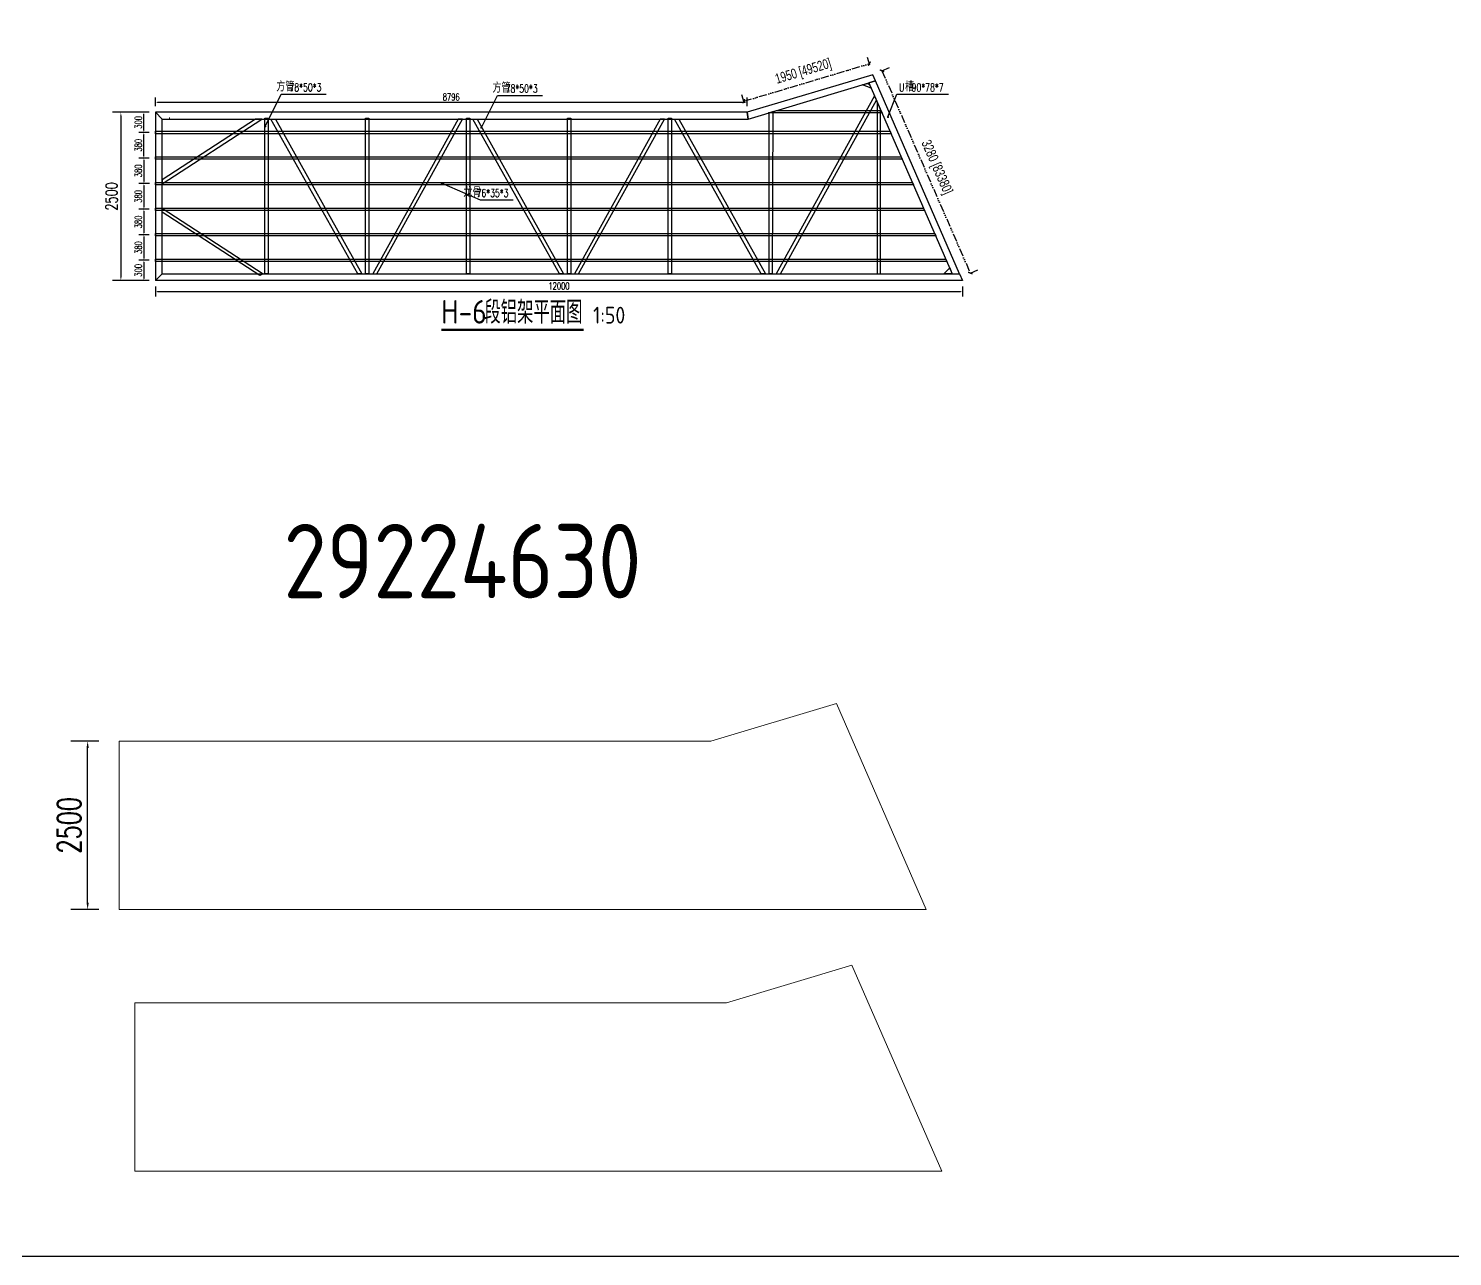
# Model space of a CAD drawing. Extents: x -89702 to 926017, y -610001 to -56924.
# Drawn here: x 115916 to 137086, y -610001 to -591745 of the extents above; entities that cross this region are included whole.
import ezdxf

# ---------------------------------------------------------------- set-up
doc = ezdxf.new("R2010")
doc.units = 0
doc.header["$LTSCALE"] = 10
doc.header["$MEASUREMENT"] = 0
doc.linetypes.add('ACAD_ISO14W100', pattern=[24, 12, -3, 0, -3, 0, -3, 0, -3])
for name, color, linetype in [('DIM_LEAD', 3, 'Continuous'), ('DIM_SYMB', 3, 'Continuous'), ('L-构造线', 6, 'Continuous'), ('PUB_DIM', 3, 'Continuous'), ('PUB_TEXT', 7, 'Continuous'), ('W-STEEL_FRAME钢架', 3, 'Continuous'), ('W-STEEL_KEEL钢龙骨', 5, 'Continuous')]:
    doc.layers.add(name, color=color, linetype=linetype)
doc.layers.add('文字标注', color=7, linetype='Continuous', lineweight=18)
doc.styles.add('_TCH_DIM', font='SIMPLEX', dxfattribs={"bigfont": 'GBCBIG'})
doc.styles.add('_TCH_DIM_T3', font='arial.ttf', dxfattribs={"width": 0.705882})
doc.styles.get("Standard").update_dxf_attribs({"font": 'gbenor.shx', "bigfont": 'gbcbig.shx'})
doc.styles.add('STANDARD_T3', font='simplex.shx', dxfattribs={"width": 0.7, "bigfont": 'gbcbig.shx'})
doc.dimstyles.new('_TCH_ARCH&&50', dxfattribs={"dimtxt": 148.75, "dimasz": 50, "dimexe": 125, "dimexo": 150, "dimgap": 63.125, "dimtad": 1, "dimdec": 0, "dimrnd": 10, "dimzin": 0, "dimdsep": 46, "dimtxsty": '_TCH_DIM_T3', "dimblk": 'ARCHTICK', "dimcen": 0.09, "dimclrt": 7, "dimadec": 0, "dimazin": 2, "dimtfac": 1, "dimtdec": 0, "dimtix": 1, "dimtmove": 2, "dimatfit": 3, "dimfxl": 0, "dimtolj": 1, "dimtzin": 0, "dimarcsym": 0})
doc.dimstyles.new('W&&100', dxfattribs={"dimtxt": 350, "dimasz": 100, "dimexe": 250, "dimexo": 300, "dimgap": 100, "dimtad": 1, "dimdec": 0, "dimzin": 0, "dimdsep": 46, "dimtxsty": 'STANDARD_T3', "dimcen": 0.09, "dimclrd": 1, "dimclre": 1, "dimclrt": 7, "dimazin": 2, "dimtfac": 1, "dimtdec": 0, "dimtix": 1, "dimtmove": 2, "dimatfit": 3, "dimfxl": 0, "dimtolj": 1, "dimtzin": 0, "dimarcsym": 0})
doc.dimstyles.new('W&&30', dxfattribs={"dimtxt": 105, "dimasz": 30, "dimexe": 75, "dimexo": 90, "dimgap": 30, "dimtad": 1, "dimdec": 0, "dimzin": 0, "dimdsep": 46, "dimtxsty": 'STANDARD_T3', "dimcen": 0.09, "dimclrd": 1, "dimclre": 1, "dimclrt": 7, "dimazin": 2, "dimtfac": 1, "dimtdec": 0, "dimtix": 1, "dimtmove": 2, "dimatfit": 3, "dimfxl": 0, "dimtolj": 1, "dimtzin": 0, "dimarcsym": 0})
doc.dimstyles.new('W&&50', dxfattribs={"dimtxt": 175, "dimasz": 50, "dimexe": 125, "dimexo": 150, "dimgap": 50, "dimtad": 1, "dimdec": 0, "dimzin": 0, "dimdsep": 46, "dimtxsty": 'STANDARD_T3', "dimcen": 0.09, "dimclrd": 1, "dimclre": 1, "dimclrt": 7, "dimazin": 2, "dimtfac": 1, "dimtdec": 0, "dimtix": 1, "dimtmove": 2, "dimatfit": 3, "dimfxl": 0, "dimtolj": 1, "dimtzin": 0, "dimarcsym": 0})

# ---------------------------------------------------------------- blocks, each defined once
blk = doc.blocks.new('*U841')
at = {"color": 1}
blk.add_lwpolyline([(-25, 1156.5), (25, 1156.5), (25, -1156.5), (-25, -1156.5)], close=True, dxfattribs=at)
blk = doc.blocks.new('*U842')
at = {"layer": 'W-STEEL_FRAME钢架', "color": 0, "linetype": 'ByBlock', "lineweight": -2, "transparency": 16777216}
for p in [(0, 0), (1500, 0), (3000, 0), (4500, 0), (6000, 0)]:
    blk.add_blockref('*U841', p, dxfattribs=at)
blk = doc.blocks.new('*D860')
at = {"layer": 'Defpoints', "color": 0, "transparency": 16777216}
for p in [(117802, -592846), (117802, -592991), (126598, -592991)]:
    blk.add_point(p, dxfattribs=at)
at = {"layer": 'W-STEEL_FRAME钢架', "color": 1, "lineweight": -2, "transparency": 16777216}
for p, q in [((117802, -592901), (117802, -592771)), ((126598, -592901), (126598, -592771)), ((126568, -592846), (117832, -592846))]:
    blk.add_line(p, q, dxfattribs=at)
at = {"layer": 'W-STEEL_FRAME钢架', "color": 1, "transparency": 16777216}
for points in [[(117832, -592841), (117832, -592851), (117802, -592846)], [(126568, -592841), (126568, -592851), (126598, -592846)]]:
    blk.add_solid(points, dxfattribs=at)
at = {"layer": 'W-STEEL_FRAME钢架', "color": 7, "transparency": 16777216, "insert": (122200, -592763), "char_height": 105, "attachment_point": 5, "style": 'STANDARD_T3'}
blk.add_mtext('\\A1;8796', dxfattribs=at)
blk = doc.blocks.new('*D861')
at = {"layer": 'Defpoints', "color": 0, "transparency": 16777216}
for p in [(117802, -595491), (129802, -595491), (129802, -595656)]:
    blk.add_point(p, dxfattribs=at)
at = {"layer": 'W-STEEL_FRAME钢架', "color": 1, "lineweight": -2, "transparency": 16777216}
for p, q in [((117802, -595581), (117802, -595731)), ((117832, -595656), (129772, -595656)), ((129802, -595581), (129802, -595731))]:
    blk.add_line(p, q, dxfattribs=at)
at = {"layer": 'W-STEEL_FRAME钢架', "color": 1, "transparency": 16777216}
for points in [[(117832, -595651), (117832, -595661), (117802, -595656)], [(129772, -595651), (129772, -595661), (129802, -595656)]]:
    blk.add_solid(points, dxfattribs=at)
at = {"layer": 'W-STEEL_FRAME钢架', "color": 7, "transparency": 16777216, "insert": (123802, -595573), "char_height": 105, "attachment_point": 5, "style": 'STANDARD_T3'}
blk.add_mtext('\\A1;12000', dxfattribs=at)
blk = doc.blocks.new('*D862')
at = {"layer": 'Defpoints', "color": 0, "transparency": 16777216}
for p in [(117632, -593291), (117802, -593291), (117802, -593671)]:
    blk.add_point(p, dxfattribs=at)
at = {"layer": 'W-STEEL_FRAME钢架', "color": 1, "lineweight": -2, "transparency": 16777216}
for p, q in [((117712, -593291), (117557, -593291)), ((117632, -593641), (117632, -593321)), ((117712, -593671), (117557, -593671))]:
    blk.add_line(p, q, dxfattribs=at)
at = {"layer": 'W-STEEL_FRAME钢架', "color": 1, "transparency": 16777216}
for points in [[(117627, -593321), (117637, -593321), (117632, -593291)], [(117627, -593641), (117637, -593641), (117632, -593671)]]:
    blk.add_solid(points, dxfattribs=at)
at = {"layer": 'W-STEEL_FRAME钢架', "color": 7, "transparency": 16777216, "insert": (117550, -593481), "char_height": 105, "attachment_point": 5, "rotation": 90, "style": 'STANDARD_T3'}
blk.add_mtext('\\A1;380', dxfattribs=at)
blk = doc.blocks.new('*D863')
at = {"layer": 'Defpoints', "color": 0, "transparency": 16777216}
for p in [(117802, -592991), (117289, -595491), (117802, -595491)]:
    blk.add_point(p, dxfattribs=at)
at = {"layer": 'W-STEEL_FRAME钢架', "color": 1, "lineweight": -2, "transparency": 16777216}
for p, q in [((117652, -592991), (117164, -592991)), ((117289, -593041), (117289, -595441)), ((117652, -595491), (117164, -595491))]:
    blk.add_line(p, q, dxfattribs=at)
at = {"layer": 'W-STEEL_FRAME钢架', "color": 1, "transparency": 16777216}
for points in [[(117281, -593041), (117297, -593041), (117289, -592991)], [(117281, -595441), (117297, -595441), (117289, -595491)]]:
    blk.add_solid(points, dxfattribs=at)
at = {"layer": 'W-STEEL_FRAME钢架', "color": 7, "transparency": 16777216, "insert": (117151, -594241), "char_height": 175, "attachment_point": 5, "rotation": 90, "style": 'STANDARD_T3'}
blk.add_mtext('\\A1;2500', dxfattribs=at)
blk = doc.blocks.new('*D864')
at = {"layer": 'Defpoints', "color": 0, "transparency": 16777216}
for p in [(117802, -593671), (117632, -594051), (117807, -594051)]:
    blk.add_point(p, dxfattribs=at)
at = {"layer": 'W-STEEL_FRAME钢架', "color": 1, "lineweight": -2, "transparency": 16777216}
for p, q in [((117712, -593671), (117557, -593671)), ((117632, -593701), (117632, -594021)), ((117717, -594051), (117557, -594051))]:
    blk.add_line(p, q, dxfattribs=at)
at = {"layer": 'W-STEEL_FRAME钢架', "color": 1, "transparency": 16777216}
for points in [[(117627, -593701), (117637, -593701), (117632, -593671)], [(117627, -594021), (117637, -594021), (117632, -594051)]]:
    blk.add_solid(points, dxfattribs=at)
at = {"layer": 'W-STEEL_FRAME钢架', "color": 7, "transparency": 16777216, "insert": (117550, -593861), "char_height": 105, "attachment_point": 5, "rotation": 90, "style": 'STANDARD_T3'}
blk.add_mtext('\\A1;380', dxfattribs=at)
blk = doc.blocks.new('*D852')
at = {"layer": 'Defpoints', "color": 0, "transparency": 16777216}
for p in [(117807, -594051), (117632, -594431), (117802, -594431)]:
    blk.add_point(p, dxfattribs=at)
at = {"layer": 'W-STEEL_FRAME钢架', "color": 1, "lineweight": -2, "transparency": 16777216}
for p, q in [((117717, -594051), (117557, -594051)), ((117632, -594081), (117632, -594401)), ((117712, -594431), (117557, -594431))]:
    blk.add_line(p, q, dxfattribs=at)
at = {"layer": 'W-STEEL_FRAME钢架', "color": 1, "transparency": 16777216}
for points in [[(117627, -594081), (117637, -594081), (117632, -594051)], [(117627, -594401), (117637, -594401), (117632, -594431)]]:
    blk.add_solid(points, dxfattribs=at)
at = {"layer": 'W-STEEL_FRAME钢架', "color": 7, "transparency": 16777216, "insert": (117550, -594241), "char_height": 105, "attachment_point": 5, "rotation": 90, "style": 'STANDARD_T3'}
blk.add_mtext('\\A1;380', dxfattribs=at)
blk = doc.blocks.new('*D853')
at = {"layer": 'Defpoints', "color": 0, "transparency": 16777216}
for p in [(117802, -594431), (117632, -594811), (117802, -594811)]:
    blk.add_point(p, dxfattribs=at)
at = {"layer": 'W-STEEL_FRAME钢架', "color": 1, "lineweight": -2, "transparency": 16777216}
for p, q in [((117712, -594431), (117557, -594431)), ((117632, -594461), (117632, -594781)), ((117712, -594811), (117557, -594811))]:
    blk.add_line(p, q, dxfattribs=at)
at = {"layer": 'W-STEEL_FRAME钢架', "color": 1, "transparency": 16777216}
for points in [[(117627, -594461), (117637, -594461), (117632, -594431)], [(117627, -594781), (117637, -594781), (117632, -594811)]]:
    blk.add_solid(points, dxfattribs=at)
at = {"layer": 'W-STEEL_FRAME钢架', "color": 7, "transparency": 16777216, "insert": (117550, -594621), "char_height": 105, "attachment_point": 5, "rotation": 90, "style": 'STANDARD_T3'}
blk.add_mtext('\\A1;380', dxfattribs=at)
blk = doc.blocks.new('*D854')
at = {"layer": 'Defpoints', "color": 0, "transparency": 16777216}
for p in [(117802, -594811), (117632, -595191), (117802, -595191)]:
    blk.add_point(p, dxfattribs=at)
at = {"layer": 'W-STEEL_FRAME钢架', "color": 1, "lineweight": -2, "transparency": 16777216}
for p, q in [((117712, -594811), (117557, -594811)), ((117632, -594841), (117632, -595161)), ((117712, -595191), (117557, -595191))]:
    blk.add_line(p, q, dxfattribs=at)
at = {"layer": 'W-STEEL_FRAME钢架', "color": 1, "transparency": 16777216}
for points in [[(117627, -594841), (117637, -594841), (117632, -594811)], [(117627, -595161), (117637, -595161), (117632, -595191)]]:
    blk.add_solid(points, dxfattribs=at)
at = {"layer": 'W-STEEL_FRAME钢架', "color": 7, "transparency": 16777216, "insert": (117550, -595001), "char_height": 105, "attachment_point": 5, "rotation": 90, "style": 'STANDARD_T3'}
blk.add_mtext('\\A1;380', dxfattribs=at)
blk = doc.blocks.new('*D855')
at = {"layer": 'Defpoints', "color": 0, "transparency": 16777216}
for p in [(117802, -595191), (117632, -595491), (117802, -595491)]:
    blk.add_point(p, dxfattribs=at)
at = {"layer": 'W-STEEL_FRAME钢架', "color": 1, "lineweight": -2, "transparency": 16777216}
for p, q in [((117712, -595191), (117557, -595191)), ((117632, -595221), (117632, -595461)), ((117712, -595491), (117557, -595491))]:
    blk.add_line(p, q, dxfattribs=at)
at = {"layer": 'W-STEEL_FRAME钢架', "color": 1, "transparency": 16777216}
for points in [[(117627, -595221), (117637, -595221), (117632, -595191)], [(117627, -595461), (117637, -595461), (117632, -595491)]]:
    blk.add_solid(points, dxfattribs=at)
at = {"layer": 'W-STEEL_FRAME钢架', "color": 7, "transparency": 16777216, "insert": (117550, -595341), "char_height": 105, "attachment_point": 5, "rotation": 90, "style": 'STANDARD_T3'}
blk.add_mtext('\\A1;300', dxfattribs=at)
blk = doc.blocks.new('*D856')
at = {"layer": 'Defpoints', "color": 0, "transparency": 16777216}
for p in [(117632, -592991), (117802, -592991), (117802, -593291)]:
    blk.add_point(p, dxfattribs=at)
at = {"layer": 'W-STEEL_FRAME钢架', "color": 1, "lineweight": -2, "transparency": 16777216}
for p, q in [((117712, -592991), (117557, -592991)), ((117632, -593261), (117632, -593021)), ((117712, -593291), (117557, -593291))]:
    blk.add_line(p, q, dxfattribs=at)
at = {"layer": 'W-STEEL_FRAME钢架', "color": 1, "transparency": 16777216}
for points in [[(117627, -593021), (117637, -593021), (117632, -592991)], [(117627, -593261), (117637, -593261), (117632, -593291)]]:
    blk.add_solid(points, dxfattribs=at)
at = {"layer": 'W-STEEL_FRAME钢架', "color": 7, "transparency": 16777216, "insert": (117550, -593141), "char_height": 105, "attachment_point": 5, "rotation": 90, "style": 'STANDARD_T3'}
blk.add_mtext('\\A1;300', dxfattribs=at)
blk = doc.blocks.new('*D2406')
at = {"layer": 'Defpoints', "color": 0, "transparency": 16777216}
for p in [(116795, -602340), (117262, -602340), (117262, -604840)]:
    blk.add_point(p, dxfattribs=at)
at = {"layer": '文字标注', "color": 1, "lineweight": -2, "transparency": 16777216}
for p, q in [((116962, -602340), (116545, -602340)), ((116795, -604740), (116795, -602440)), ((116962, -604840), (116545, -604840))]:
    blk.add_line(p, q, dxfattribs=at)
at = {"layer": '文字标注', "color": 1, "transparency": 16777216}
for points in [[(116778, -602440), (116812, -602440), (116795, -602340)], [(116778, -604740), (116812, -604740), (116795, -604840)]]:
    blk.add_solid(points, dxfattribs=at)
at = {"layer": '文字标注', "color": 7, "transparency": 16777216, "insert": (116520, -603590), "char_height": 350, "attachment_point": 5, "rotation": 90, "style": 'STANDARD_T3'}
blk.add_mtext('\\A1;2500', dxfattribs=at)
blk = doc.blocks.new('_ArchTick')
at = {"color": 0, "linetype": 'ByBlock', "const_width": 0.4}
blk.add_lwpolyline([(-0.5, -0.5), (0.5, 0.5)], dxfattribs=at)
blk = doc.blocks.new('*D2438')
at = {"layer": 'Defpoints', "color": 0, "linetype": 'ACAD_ISO14W100', "transparency": 16777216}
for p in [(128466, -592433), (129780, -595441), (129918, -595381)]:
    blk.add_point(p, dxfattribs=at)
at = {"layer": 'PUB_DIM', "color": 0, "linetype": 'ACAD_ISO14W100', "lineweight": -2, "transparency": 16777216}
for p, q in [((128604, -592373), (128718, -592323)), ((128604, -592373), (129918, -595381)), ((129918, -595381), (130032, -595331))]:
    blk.add_line(p, q, dxfattribs=at)
at = {"layer": 'PUB_DIM', "color": 0, "linetype": 'ACAD_ISO14W100', "lineweight": -2, "transparency": 16777216, "xscale": 50, "yscale": 50, "zscale": 50}
for p, rotation in [((128604, -592373), 113.596869726668), ((129918, -595381), 293.5968697266679)]:
    blk.add_blockref('_ArchTick', p, dxfattribs=dict(at, rotation=rotation))
at = {"layer": 'PUB_DIM', "color": 7, "linetype": 'ACAD_ISO14W100', "transparency": 16777216, "insert": (129406, -593813), "char_height": 148.75, "attachment_point": 5, "rotation": 293.5969, "style": '_TCH_DIM_T3'}
blk.add_mtext('\\A1;3280 [83380]', dxfattribs=at)
blk = doc.blocks.new('*D2439')
at = {"layer": 'Defpoints', "color": 0, "linetype": 'ACAD_ISO14W100', "transparency": 16777216}
for p in [(128417, -592269), (128466, -592433), (126598, -592991)]:
    blk.add_point(p, dxfattribs=at)
at = {"layer": 'PUB_DIM', "color": 0, "linetype": 'ACAD_ISO14W100', "lineweight": -2, "transparency": 16777216}
for p, q in [((126549, -592827), (128417, -592269)), ((128423, -592289), (128381, -592149)), ((126555, -592847), (126513, -592708))]:
    blk.add_line(p, q, dxfattribs=at)
at = {"layer": 'PUB_DIM', "color": 0, "linetype": 'ACAD_ISO14W100', "lineweight": -2, "transparency": 16777216, "xscale": 50, "yscale": 50, "zscale": 50}
for p, rotation in [((128417, -592269), 16.64434758396149), ((126549, -592827), 196.6443475839615)]:
    blk.add_blockref('_ArchTick', p, dxfattribs=dict(at, rotation=rotation))
at = {"layer": 'PUB_DIM', "color": 7, "linetype": 'ACAD_ISO14W100', "transparency": 16777216, "insert": (127438, -592396), "char_height": 148.75, "attachment_point": 5, "rotation": 16.6443, "style": '_TCH_DIM_T3'}
blk.add_mtext('\\A1;1950 [49520]', dxfattribs=at)

msp = doc.modelspace()

# ---------------------------------------------------------------- linework, layer by layer
at = {"color": 0}
msp.add_line((118018.2, -593078.1), (118008.2, -593078.1), dxfattribs=at)
at = {"color": 1}
for points in [[(128314.2, -592582.5), (128386.8, -592560.8), (128419.8, -592576.4), (128443.6, -592631.6)], [(129524.4, -595390.4), (129611.1, -595303.7), (129644.7, -595380.4), (129634.7, -595390.4)]]:
    msp.add_lwpolyline(points, close=True, dxfattribs=at)
at = {"color": 6}
msp.add_lwpolyline([(129649.2, -595390.8), (129758.4, -595390.8), (128506.5, -592525), (128409.9, -592553.9)], close=True, dxfattribs=at)
at = {"color": 3}
msp.add_lwpolyline([(117902.2, -593091.1), (126612.9, -593091.1), (126598.2, -592991.1), (117802.2, -592991.1), (117902.2, -593091.1)], dxfattribs=at)
msp.add_lwpolyline([(117902.2, -595391.1), (129758.4, -595390.8), (129802.2, -595491.1), (117802.2, -595491.1)], close=True, dxfattribs=at)
at = {"layer": 'DIM_LEAD'}
for p, q in [((119435.2, -593200.9), (119673.1, -592721.9)), ((119673.1, -592721.9), (120341.7, -592721.9)), ((122649.4, -593219), (122887.3, -592740)), ((122887.3, -592740), (123556, -592740)), ((128693.3, -593059.4), (128823.1, -592722.1)), ((128823.1, -592722.1), (129590.9, -592722.1)), ((122060.7, -594044.1), (122632.1, -594292.2)), ((122632.1, -594292.2), (123123.1, -594292.2))]:
    msp.add_line(p, q, dxfattribs=at)
at = {"layer": 'DIM_LEAD', "const_width": 16}
for points in [[(119431.6, -593208, 1), (119438.7, -593193.7, 1)], [(128690.4, -593066.8, 1), (128696.2, -593051.9, 1)], [(122645.9, -593226.2, 1), (122653, -593211.8, 1)], [(122053.4, -594040.9, 1), (122068.1, -594047.3, 1)]]:
    msp.add_lwpolyline(points, format="xyb", close=True, dxfattribs=at)
at = {"layer": 'DIM_SYMB', "color": 0, "const_width": 35}
msp.add_lwpolyline([(122051.1, -596224.1), (124170.2, -596224.1)], dxfattribs=at)
at = {"layer": 'L-构造线'}
msp.add_lwpolyline([(111175.6, -490906.1), (163556.4, -490906.1), (163556.4, -610000.5), (111175.6, -610000.5)], close=True, dxfattribs=at)
at = {"layer": 'W-STEEL_FRAME钢架'}
for points in [[(128506.5, -592525), (128466.2, -592432.7), (126598.2, -592991.1), (126612.9, -593091.1)], [(117802.2, -595491.1), (117902.2, -595391.1), (117902.2, -593091.1), (117802.2, -592991.1)]]:
    msp.add_lwpolyline(points, close=True, dxfattribs=at)
at = {"layer": 'W-STEEL_FRAME钢架', "color": 1}
for points in [[(128522.9, -592812.5), (128494.4, -592747.2), (127033.2, -595391.1), (127094.3, -595391.1), (128522.9, -592812.5)], [(117902.2, -593994.5), (117902.2, -594055.6), (119386.1, -593091.1), (119292.7, -593091.1), (117902.2, -593994.5)], [(119520.9, -593091.1), (119585.7, -593091.1), (120871.2, -595391.1), (120810.1, -595391.1), (119520.9, -593091.1)], [(122369.2, -593091.1), (122304.4, -593091.1), (121033.2, -595391.1), (121094.3, -595391.1), (122369.2, -593091.1)], [(122520.9, -593091.1), (122585.7, -593091.1), (123871.2, -595391.1), (123810.1, -595391.1), (122520.9, -593091.1)], [(125369.2, -593091.1), (125304.4, -593091.1), (124033.2, -595391.1), (124094.3, -595391.1), (125369.2, -593091.1)], [(125520.9, -593091.1), (125585.7, -593091.1), (126871.2, -595391.1), (126810.1, -595391.1), (125520.9, -593091.1)], [(117902.2, -594474.7), (117902.2, -594413.6), (119406.4, -595391.3), (119355.9, -595419.2), (117902.2, -594474.7)]]:
    msp.add_lwpolyline(points, dxfattribs=at)
for points in [[(126927.2, -592997.2), (126982, -592980.8), (126972.3, -595391.1), (126927.2, -595391.1)], [(128532.2, -595391.1), (128582.2, -595391.1), (128582.2, -592948.2), (128532.2, -592833.8)]]:
    msp.add_lwpolyline(points, close=True, dxfattribs=at)
at = {"layer": 'W-STEEL_KEEL钢龙骨', "color": 4}
for points in [[(127034.7, -592965), (128589.5, -592965), (128604.8, -593000), (126917.7, -593000)], [(117802.2, -593273.6), (128724.4, -593273.6), (128739.8, -593308.6), (117802.2, -593308.6)], [(117802.2, -593653.6), (128890.5, -593653.6), (128905.8, -593688.6), (117802.2, -593688.6)], [(117802.2, -594033.6), (129056.5, -594033.6), (129071.8, -594068.6), (117802.2, -594068.6)], [(117802.2, -594413.6), (129222.5, -594413.6), (129237.7, -594448.6), (117802.2, -594448.6)], [(117802.2, -594793.6), (129388.4, -594793.6), (129403.7, -594828.6), (117802.2, -594828.6)], [(117802.2, -595173.6), (129554.4, -595173.6), (129569.7, -595208.6), (117802.2, -595208.6)]]:
    msp.add_lwpolyline(points, close=True, dxfattribs=at)
at = {"layer": '文字标注'}
msp.add_lwpolyline([(117262.3, -604840.3), (117262.3, -602340.3), (126058.4, -602340.3), (127926.3, -601781.8), (129262.3, -604840.3), (117262.3, -604840.3)], dxfattribs=at)
msp.add_lwpolyline([(128158.3, -605671.4), (126290.3, -606229.8), (117494.3, -606229.8), (117494.3, -608729.8), (129494.3, -608729.8)], close=True, dxfattribs=at)

# ---------------------------------------------------------------- block references
at = {"layer": 'W-STEEL_FRAME钢架', "color": 3}
msp.add_blockref('*U842', (119452.2, -594234.6), dxfattribs=at)

# ---------------------------------------------------------------- texts
at = {"layer": 'PUB_TEXT', "color": 7, "style": '_TCH_DIM'}
for s, height, p in [('方管', 135.04, (119599.1, -592679.9)), ('方管', 135.04, (122813.4, -592698)), ('槽', 135, (128946.6, -592680.1)), ('龙骨', 135.04, (122380.5, -594250.2))]:
    msp.add_text(s, height=height, dxfattribs=at).set_placement(p)
at = {"layer": 'PUB_TEXT', "color": 7, "style": '_TCH_DIM', "width": 0.705882}
for s, p in [('78*50*3', (119795.7, -592679.9)), ('U', (128858.6, -592680.1)), ('90*78*7', (129044.9, -592680.1)), ('78*50*3', (123010, -592698)), ('76*35*3', (122577.1, -594250.2))]:
    msp.add_text(s, height=119, dxfattribs=at).set_placement(p)
at = {"layer": 'PUB_TEXT', "color": 7}
for s, height, p in [('H-6', 350, (122051.1, -596131.7)), ('段铝架平面图', 337.59, (122692.8, -596131.7)), ('1:50', 250, (124310.2, -596131.7))]:
    msp.add_text(s, height=height, dxfattribs=at).set_placement(p)
at = {"layer": '文字标注', "insert": (119706.3, -599109.6), "char_height": 1105.64, "width": 5252.848, "attachment_point": 1}
msp.add_mtext('29224630', dxfattribs=at)

# ---------------------------------------------------------------- dimensions: what is measured, and where the dimension line sits
at = {"layer": 'PUB_DIM', "color": 1, "linetype": 'ACAD_ISO14W100'}
for p1, p2, distance, picture, middle in [((126598.2, -592991.1), (128466.2, -592432.7), 170.9, '*D2439', (127437.9, -592396.4)), ((128466.2, -592432.7), (129780.3, -595441), 150, '*D2438', (129405.9, -593813.4))]:
    dim = msp.add_aligned_dim(p1=p1, p2=p2, distance=distance, dimstyle='_TCH_ARCH&&50', dxfattribs=at)
    dim.commit()
    dim.dimension.update_dxf_attribs({"geometry": picture, "text_midpoint": middle})
at = {"layer": 'W-STEEL_FRAME钢架'}
dim = msp.add_linear_dim(base=(117802.2, -592845.7), p1=(126598.2, -592991.1), p2=(117802.2, -592991.1), dimstyle='W&&30', dxfattribs=at)
dim.commit()
dim.dimension.update_dxf_attribs({"geometry": '*D860', "text_midpoint": (122200.2, -592763.2)})
for base, p1, p2, dimstyle, picture, middle in [((117288.9, -595491.1), (117802.2, -592991.1), (117802.2, -595491.1), 'W&&50', '*D863', (117151.4, -594241.1)), ((117632.5, -592991.1), (117802.2, -593291.1), (117802.2, -592991.1), 'W&&30', '*D856', (117550, -593141.1)), ((117632.5, -593291.1), (117802.2, -593671.1), (117802.2, -593291.1), 'W&&30', '*D862', (117550, -593481.1)), ((117632.5, -594051.1), (117802.2, -593671.1), (117807.2, -594051.1), 'W&&30', '*D864', (117550, -593861.1)), ((117632.5, -594431.1), (117807.2, -594051.1), (117802.2, -594431.1), 'W&&30', '*D852', (117550, -594241.1)), ((117632.5, -594811.1), (117802.2, -594431.1), (117802.2, -594811.1), 'W&&30', '*D853', (117550, -594621.1)), ((117632.5, -595191.1), (117802.2, -594811.1), (117802.2, -595191.1), 'W&&30', '*D854', (117550, -595001.1)), ((117632.5, -595491.1), (117802.2, -595191.1), (117802.2, -595491.1), 'W&&30', '*D855', (117550, -595341.1))]:
    dim = msp.add_linear_dim(base=base, p1=p1, p2=p2, angle=90, dimstyle=dimstyle, dxfattribs=at)
    dim.commit()
    dim.dimension.update_dxf_attribs({"geometry": picture, "text_midpoint": middle})
dim = msp.add_aligned_dim(p1=(117802.2, -595491.1), p2=(129802.2, -595491.1), distance=-164.8, dimstyle='W&&30', dxfattribs=at)
dim.commit()
dim.dimension.update_dxf_attribs({"geometry": '*D861', "text_midpoint": (123802.2, -595573.5)})
at = {"layer": '文字标注'}
dim = msp.add_aligned_dim(p1=(117262.3, -604840.3), p2=(117262.3, -602340.3), distance=467.5, dimstyle='W&&100', dxfattribs=at)
dim.commit()
dim.dimension.update_dxf_attribs({"geometry": '*D2406', "text_midpoint": (116519.8, -603590.3)})

doc.saveas('drawing.dxf')
